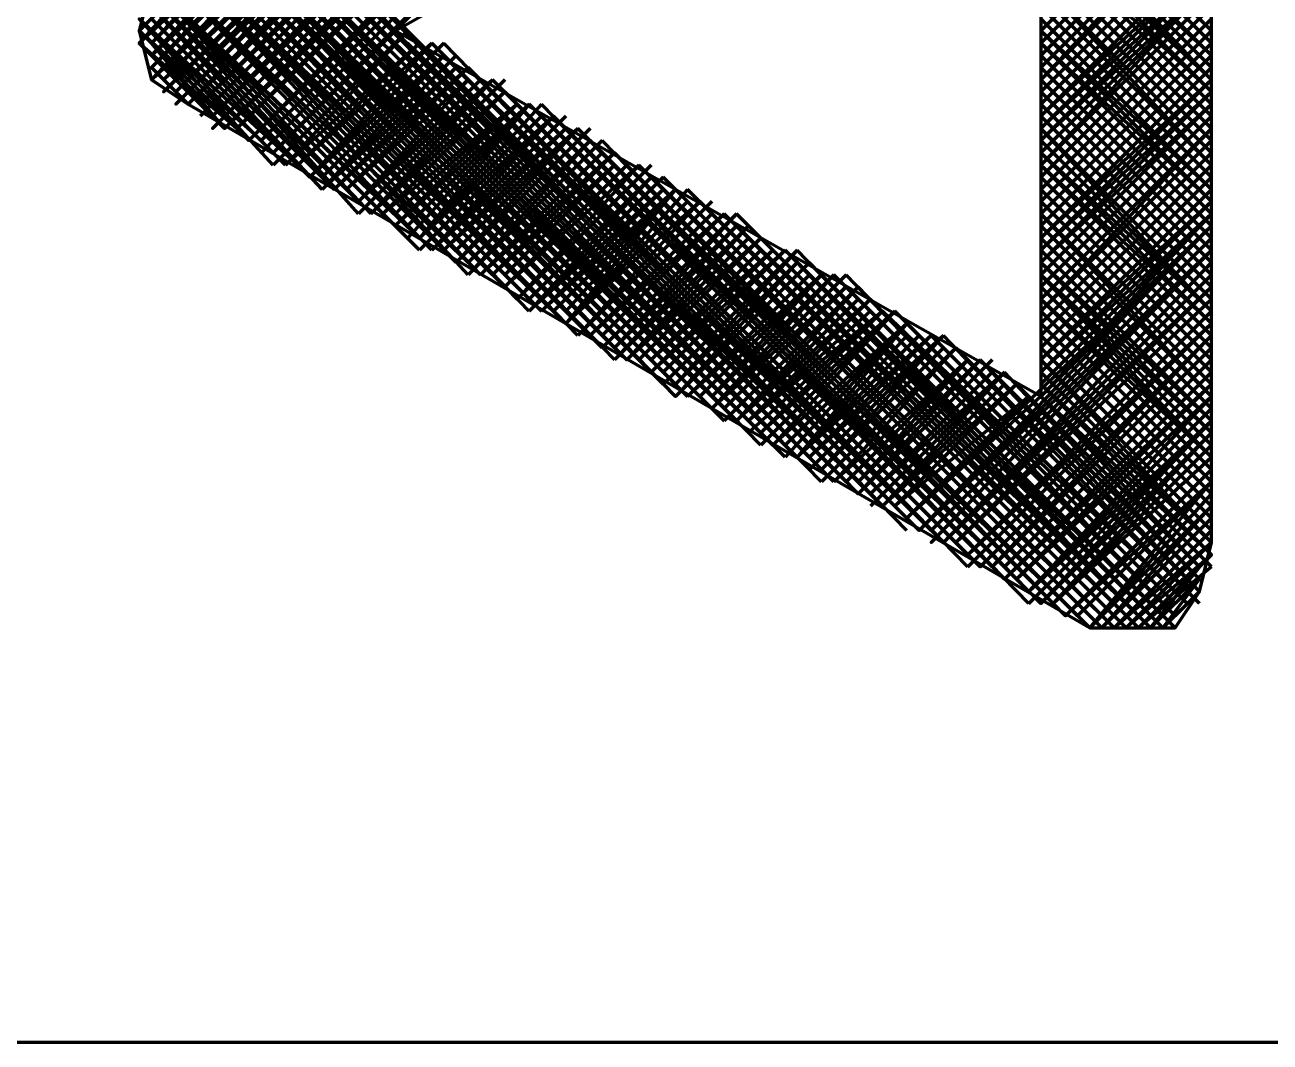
# Model space of a CAD drawing. Header units: inches. Extents: x 19 to 378, y -1 to 556.
# Drawn here: x 183.18 to 194.53, y 333.33 to 342.61 of the extents above; entities that cross this region are included whole.
import ezdxf

# ---------------------------------------------------------------- set-up
doc = ezdxf.new("R2010")
doc.units = ezdxf.units.IN
doc.layers.add('P', color=250, linetype='CONTINUOUS', lineweight=100)

msp = doc.modelspace()

# ---------------------------------------------------------------- linework, layer by layer
at = {"layer": 'P', "color": 0, "linetype": 'CONTINUOUS'}
for points in [[(168.222, 333.333), (205.889, 333.333), (205.889, 352.111), (168.222, 352.111), (168.222, 333.333)], [(194, 337.889), (194, 347.333)], [(185.444, 341.444), (186.556, 342.556), (190.889, 346.889)], [(190.778, 346.778), (185.444, 341.444), (190.778, 346.778)], [(190.444, 346.667), (185.333, 341.444)], [(190.444, 346.667), (185.333, 341.556), (190.333, 346.556), (185.333, 341.556), (190.222, 346.444)], [(190.667, 346.667), (185.444, 341.444), (190.556, 346.667)], [(190.556, 346.667), (185.444, 341.444)], [(190.222, 346.444), (185.222, 341.556), (190.111, 346.444), (185.222, 341.556), (190, 346.333)], [(189.889, 346.333), (185.111, 341.667), (189.778, 346.222), (185.111, 341.667), (189.667, 346.111)], [(189.889, 346.333), (185.222, 341.556)], [(189.667, 346.111), (185.111, 341.667), (189.556, 346.111), (185.111, 341.667), (189.444, 346)], [(189.333, 346), (185, 341.667), (189.333, 345.889)], [(189.444, 346), (185.111, 341.667)], [(189.222, 345.889), (185, 341.667), (189.111, 345.889)], [(189.111, 345.889), (185, 341.667)], [(192.444, 345.889), (192.444, 339.222), (186.556, 342.556), (192.444, 345.889)], [(189, 345.778), (184.889, 341.667), (189, 345.778)], [(188.889, 345.667), (184.889, 341.667)], [(188.889, 345.667), (184.889, 341.778), (188.778, 345.667)], [(188.778, 345.667), (184.889, 341.778), (188.667, 345.667)], [(188.556, 345.556), (184.889, 341.778), (188.556, 345.556)], [(184.889, 341.778), (188.444, 345.444), (184.778, 341.778)], [(188.111, 345.333), (184.667, 341.889), (188.111, 345.222)], [(188.333, 345.333), (184.778, 341.889), (188.333, 345.333)], [(188.222, 345.333), (184.778, 341.889), (188.222, 345.333)], [(188, 345.222), (184.667, 341.889), (188, 345.111)], [(187.889, 345.111), (184.667, 341.889), (187.778, 345.111)], [(187.778, 345.111), (184.667, 341.889), (187.667, 345), (184.667, 341.889)], [(187.556, 345), (184.556, 341.889), (187.556, 344.889)], [(187.444, 344.889), (184.556, 341.889)], [(187.222, 344.778), (184.444, 342), (187.222, 344.667)], [(187.444, 344.778), (184.556, 342), (187.333, 344.778)], [(187.222, 344.778), (184.556, 342)], [(187.111, 344.667), (184.444, 342)], [(187, 344.667), (184.444, 342.111), (187, 344.556)], [(186.889, 344.556), (184.333, 342.111), (186.778, 344.556)], [(186.889, 344.556), (184.444, 342.111)], [(186.778, 344.444), (184.333, 342.111)], [(186.667, 344.444), (184.333, 342.111), (186.667, 344.333)], [(186.556, 344.333), (184.333, 342.111), (186.444, 344.333)], [(184.333, 342.111), (186.444, 344.333), (184.333, 342.222), (186.333, 344.222)], [(186.222, 344.222), (184.333, 342.222), (186.222, 344.111)], [(186.111, 344.111), (184.333, 342.333), (186.111, 344)], [(194, 342.556), (192.444, 344.111)], [(194, 342.556), (192.444, 344.111)], [(194, 342.556), (192.444, 344.111)], [(194, 344.111), (192.444, 342.556)], [(194, 344.111), (192.444, 342.556)], [(194, 344.111), (192.444, 342.556)], [(186, 344), (184.333, 342.333), (185.889, 344)], [(184.333, 342.333), (185.889, 344), (184.333, 342.444), (185.778, 343.889)], [(194, 342.444), (192.444, 344)], [(194, 342.444), (192.444, 344)], [(194, 342.444), (192.444, 344)], [(194, 342.444), (192.444, 344)], [(194, 342.444), (192.444, 344)], [(194, 342.444), (192.444, 344)], [(194, 344), (192.444, 342.444)], [(194, 344), (192.444, 342.444)], [(194, 344), (192.444, 342.444)], [(194, 344), (192.444, 342.444)], [(194, 344), (192.444, 342.444)], [(194, 344), (192.444, 342.444)], [(185.667, 343.889), (184.333, 342.444)], [(194, 342.333), (192.444, 343.889)], [(194, 342.333), (192.444, 343.889)], [(194, 342.333), (192.444, 343.889)], [(194, 343.889), (192.444, 342.333)], [(194, 343.889), (192.444, 342.333)], [(194, 343.889), (192.444, 342.333)], [(185.667, 343.778), (184.222, 342.444), (185.667, 343.778)], [(185.556, 343.778), (184.222, 342.444), (185.444, 343.778)], [(185.444, 343.778), (184.222, 342.556), (185.333, 343.667), (184.222, 342.556)], [(190.778, 338.444), (185.444, 343.778), (190.778, 338.333), (185.444, 343.778)], [(186.556, 342.556), (185.444, 343.778)], [(186.667, 342.556), (185.444, 343.778)], [(194, 342.111), (192.444, 343.778)], [(194, 342.111), (192.444, 343.778)], [(194, 342.222), (192.444, 343.778)], [(194, 342.222), (192.444, 343.778)], [(194, 342.222), (192.444, 343.778)], [(194, 342.333), (192.444, 343.778)], [(194, 343.778), (192.444, 342.111)], [(194, 343.778), (192.444, 342.111)], [(194, 343.778), (192.444, 342.111)], [(194, 343.778), (192.444, 342.222)], [(194, 343.778), (192.444, 342.222)], [(194, 343.778), (192.444, 342.222)], [(185.222, 343.667), (190.222, 338.667), (185.333, 343.667), (190.333, 338.667)], [(190.444, 338.556), (185.333, 343.667), (190.444, 338.556)], [(190.444, 338.444), (185.333, 343.667)], [(190.556, 338.444), (185.444, 343.667), (190.667, 338.444)], [(194, 342.111), (192.444, 343.667)], [(194, 342.111), (192.444, 343.667)], [(194, 342.111), (192.444, 343.667)], [(194, 343.667), (192.444, 342.111)], [(194, 343.667), (192.444, 342.111)], [(194, 343.667), (192.444, 342.111)], [(189.667, 339), (185.111, 343.556), (189.667, 339)], [(189.778, 339), (185.111, 343.556), (189.889, 338.889)], [(189.889, 338.889), (185.111, 343.556)], [(189.889, 338.778), (185.222, 343.556), (190, 338.778)], [(190.111, 338.667), (185.222, 343.556), (190.222, 338.667)], [(194, 342), (192.444, 343.556)], [(194, 342), (192.444, 343.556)], [(194, 342.111), (192.444, 343.556)], [(194, 343.556), (192.444, 342)], [(194, 343.556), (192.444, 342)], [(194, 343.556), (192.444, 342)], [(184.889, 343.333), (188.667, 339.556), (184.889, 343.444)], [(188.778, 339.556), (184.889, 343.444), (188.889, 339.556)], [(188.889, 339.444), (184.889, 343.444), (188.889, 339.444)], [(189, 339.333), (184.889, 343.444)], [(189.111, 339.333), (185, 343.444), (189.111, 339.222), (185, 343.444), (189.222, 339.222)], [(189.333, 339.222), (185, 343.444)], [(189.444, 339.222), (185.111, 343.444), (189.444, 339.111), (185.111, 343.444), (189.556, 339)], [(189.667, 339), (185.111, 343.444)], [(194, 341.889), (192.444, 343.444)], [(194, 341.889), (192.444, 343.444)], [(194, 341.889), (192.444, 343.444)], [(194, 341.889), (192.444, 343.444)], [(194, 341.889), (192.444, 343.444)], [(194, 341.889), (192.444, 343.444)], [(194, 342), (192.444, 343.444)], [(194, 343.444), (192.444, 341.889)], [(194, 343.444), (192.444, 341.889)], [(194, 343.444), (192.444, 341.889)], [(194, 343.444), (192.444, 341.889)], [(194, 343.444), (192.444, 341.889)], [(194, 343.444), (192.444, 341.889)], [(188.111, 339.889), (184.667, 343.222), (188.111, 339.889), (184.667, 343.333)], [(188.222, 339.778), (184.778, 343.333), (188.333, 339.778)], [(188.333, 339.778), (184.778, 343.333), (188.333, 339.778)], [(188.444, 339.667), (184.778, 343.333)], [(188.556, 339.667), (184.889, 343.333), (188.556, 339.556)], [(194, 341.778), (192.444, 343.333)], [(194, 341.778), (192.444, 343.333)], [(194, 341.778), (192.444, 343.333)], [(194, 343.333), (192.444, 341.778)], [(194, 343.333), (192.444, 341.778)], [(194, 343.333), (192.444, 341.778)], [(184.667, 343.222), (184.333, 343), (184.222, 342.556), (184.333, 342.111), (184.667, 341.889)], [(187.222, 340.333), (184.556, 343.222), (187.333, 340.333)], [(187.333, 340.333), (184.556, 343.222), (187.444, 340.333)], [(187.556, 340.222), (184.556, 343.222), (187.556, 340.222), (184.667, 343.222)], [(187.667, 340.111), (184.667, 343.222), (187.778, 340.111)], [(187.778, 340), (184.667, 343.222), (187.889, 340)], [(187.889, 340), (184.667, 343.222), (188, 340)], [(194, 341.667), (192.444, 343.222)], [(194, 341.667), (192.444, 343.222)], [(194, 341.667), (192.444, 343.222)], [(194, 341.667), (192.444, 343.222)], [(194, 341.667), (192.444, 343.222)], [(194, 341.667), (192.444, 343.222)], [(194, 343.222), (192.444, 341.667)], [(194, 343.222), (192.444, 341.667)], [(194, 343.222), (192.444, 341.667)], [(194, 343.222), (192.444, 341.667)], [(194, 343.222), (192.444, 341.667)], [(194, 343.222), (192.444, 341.778)], [(186.889, 340.556), (184.444, 343.111), (187, 340.556)], [(187, 340.556), (184.444, 343.111), (187.111, 340.556)], [(187.111, 340.444), (184.444, 343.111), (187.222, 340.444)], [(194, 341.556), (192.444, 343.111)], [(194, 341.556), (192.444, 343.111)], [(194, 341.556), (192.444, 343.111)], [(194, 343.111), (192.444, 341.556)], [(194, 343.111), (192.444, 341.556)], [(194, 343.111), (192.444, 341.667)], [(186.222, 340.889), (184.333, 343), (186.333, 340.889)], [(186.444, 340.889), (184.333, 343), (186.444, 340.889)], [(186.556, 340.889), (184.333, 343)], [(186.556, 340.778), (184.333, 343), (186.667, 340.778)], [(186.778, 340.667), (184.333, 343), (186.778, 340.667)], [(186.778, 340.556), (184.333, 343)], [(194, 341.333), (192.444, 343)], [(194, 341.333), (192.444, 343)], [(194, 341.333), (192.444, 343)], [(194, 341.444), (192.444, 343)], [(194, 341.444), (192.444, 343)], [(194, 341.444), (192.444, 343)], [(194, 343), (192.444, 341.333)], [(194, 343), (192.444, 341.333)], [(194, 343), (192.444, 341.333)], [(194, 343), (192.444, 341.444)], [(194, 343), (192.444, 341.444)], [(194, 343), (192.444, 341.444)], [(194, 343), (192.444, 341.556)], [(186, 341.111), (184.333, 342.889), (186.111, 341.111)], [(186.222, 341), (184.333, 342.889), (186.222, 341)], [(194, 341.333), (192.444, 342.889)], [(194, 341.333), (192.444, 342.889)], [(194, 341.333), (192.444, 342.889)], [(194, 342.889), (192.444, 341.333)], [(194, 342.889), (192.444, 341.333)], [(194, 342.889), (192.444, 341.333)], [(184.333, 342.667), (185.778, 341.222), (184.333, 342.778), (185.889, 341.111)], [(185.889, 341.111), (184.333, 342.778), (186, 341.111)], [(194, 341.222), (192.444, 342.778)], [(194, 341.222), (192.444, 342.778)], [(194, 341.222), (192.444, 342.778)], [(194, 342.778), (192.444, 341.222)], [(194, 342.778), (192.444, 341.222)], [(194, 342.778), (192.444, 341.222)], [(185.444, 341.444), (184.222, 342.667), (185.444, 341.444)], [(185.444, 341.333), (184.222, 342.667)], [(185.556, 341.333), (184.222, 342.667), (185.667, 341.333)], [(185.667, 341.333), (184.222, 342.667)], [(194, 341.111), (192.444, 342.667)], [(194, 341.111), (192.444, 342.667)], [(194, 341.111), (192.444, 342.667)], [(194, 341.111), (192.444, 342.667)], [(194, 341.111), (192.444, 342.667)], [(194, 341.111), (192.444, 342.667)], [(194, 342.667), (192.444, 341.111)], [(194, 342.667), (192.444, 341.111)], [(194, 342.667), (192.444, 341.111)], [(194, 342.667), (192.444, 341.111)], [(194, 342.667), (192.444, 341.111)], [(194, 342.667), (192.444, 341.111)], [(185.222, 341.556), (184.222, 342.556), (185.222, 341.556)], [(185.333, 341.556), (184.222, 342.556)], [(186.667, 342.556), (185.444, 341.333)], [(186.667, 342.556), (185.444, 341.333)], [(186.667, 342.556), (185.444, 341.333)], [(186.556, 342.556), (185.444, 341.444)], [(186.667, 342.556), (185.556, 341.333)], [(186.667, 342.556), (185.556, 341.333)], [(190.889, 338.333), (186.667, 342.556)], [(194, 341), (192.444, 342.556)], [(194, 341), (192.444, 342.556)], [(194, 341.111), (192.444, 342.556)], [(194, 342.556), (192.444, 341)], [(194, 342.556), (192.444, 341)], [(194, 342.556), (192.444, 341)], [(184.889, 341.778), (184.333, 342.444), (185, 341.667), (184.222, 342.444), (185.111, 341.667)], [(185.111, 341.667), (184.222, 342.444)], [(186.778, 342.444), (185.556, 341.333)], [(186.778, 342.444), (185.556, 341.333)], [(186.778, 342.444), (185.556, 341.333)], [(186.889, 342.444), (185.667, 341.333)], [(186.889, 342.444), (185.667, 341.333)], [(186.778, 342.444), (185.667, 341.333)], [(186.778, 342.444), (185.667, 341.333)], [(186.778, 342.444), (185.667, 341.333)], [(186.778, 342.444), (185.667, 341.333)], [(186.778, 342.444), (185.667, 341.333)], [(186.778, 342.444), (185.667, 341.333)], [(186.778, 342.444), (185.667, 341.333)], [(187, 342.444), (185.778, 341.222)], [(186.889, 342.444), (185.778, 341.222)], [(186.889, 342.444), (185.778, 341.222)], [(186.889, 342.444), (185.778, 341.222)], [(191, 338.222), (186.667, 342.444)], [(191, 338.222), (186.778, 342.444)], [(191, 338.222), (186.778, 342.444)], [(191.111, 338.222), (186.889, 342.444)], [(191.222, 338.111), (187, 342.444)], [(194, 340.889), (192.444, 342.444)], [(194, 340.889), (192.444, 342.444)], [(194, 340.889), (192.444, 342.444)], [(194, 340.889), (192.444, 342.444)], [(194, 340.889), (192.444, 342.444)], [(194, 340.889), (192.444, 342.444)], [(194, 341), (192.444, 342.444)], [(194, 342.444), (192.444, 340.889)], [(194, 342.444), (192.444, 340.889)], [(194, 342.444), (192.444, 340.889)], [(194, 342.444), (192.444, 340.889)], [(194, 342.444), (192.444, 340.889)], [(194, 342.444), (192.444, 340.889)], [(184.778, 341.889), (184.333, 342.333), (184.889, 341.778)], [(187, 342.333), (185.778, 341.222)], [(187.111, 342.333), (185.889, 341.111)], [(187, 342.333), (185.889, 341.111)], [(187, 342.333), (185.889, 341.111)], [(187, 342.333), (185.889, 341.111)], [(187, 342.333), (185.889, 341.111)], [(187, 342.333), (185.889, 341.222)], [(187, 342.333), (185.889, 341.222)], [(187, 342.333), (185.889, 341.222)], [(191.222, 338.111), (187, 342.333)], [(191.222, 338), (187, 342.333)], [(194, 340.778), (192.444, 342.333)], [(194, 340.778), (192.444, 342.333)], [(194, 340.778), (192.444, 342.333)], [(194, 342.333), (192.444, 340.778)], [(194, 342.333), (192.444, 340.778)], [(194, 342.333), (192.444, 340.778)], [(184.667, 341.889), (184.333, 342.222), (184.667, 341.889)], [(187.111, 342.222), (185.889, 341.111)], [(187.111, 342.222), (185.889, 341.111)], [(187.222, 342.222), (186, 341.111)], [(187.222, 342.222), (186, 341.111)], [(187.222, 342.222), (186, 341.111)], [(187.111, 342.222), (186, 341.111)], [(187.111, 342.222), (186, 341.111)], [(187.222, 342.222), (186.111, 341.111)], [(191.333, 338), (187.111, 342.222)], [(191.444, 338), (187.222, 342.222)], [(194, 340.667), (192.444, 342.222)], [(194, 340.667), (192.444, 342.222)], [(194, 340.667), (192.444, 342.222)], [(194, 342.222), (192.444, 340.667)], [(194, 342.222), (192.444, 340.667)], [(194, 342.222), (192.444, 340.667)], [(184.667, 341.889), (184.333, 342.111)], [(187.222, 342.111), (186.111, 341.111)], [(187.222, 342.111), (186.111, 341.111)], [(187.222, 342.111), (186.111, 341.111)], [(187.222, 342.111), (186.111, 341.111)], [(187.444, 342.111), (186.222, 340.889)], [(187.444, 342.111), (186.222, 341)], [(187.333, 342.111), (186.222, 341)], [(187.333, 342.111), (186.222, 341)], [(187.333, 342.111), (186.222, 341)], [(187.333, 342.111), (186.222, 341)], [(187.333, 342.111), (186.222, 341)], [(187.222, 342.111), (186.222, 341)], [(187.222, 342.111), (186.222, 341)], [(187.556, 342.111), (186.333, 340.889)], [(187.556, 342.111), (186.333, 340.889)], [(187.444, 342.111), (186.333, 340.889)], [(187.444, 342.111), (186.333, 340.889)], [(191.556, 337.889), (187.222, 342.111)], [(191.556, 337.889), (187.222, 342.111)], [(191.556, 337.889), (187.333, 342.111)], [(191.667, 337.889), (187.444, 342.111)], [(191.778, 337.778), (187.444, 342.111)], [(194, 340.556), (192.444, 342.111)], [(194, 340.556), (192.444, 342.111)], [(194, 340.556), (192.444, 342.111)], [(194, 340.556), (192.444, 342.111)], [(194, 340.556), (192.444, 342.111)], [(194, 340.556), (192.444, 342.111)], [(194, 342.111), (192.444, 340.556)], [(194, 342.111), (192.444, 340.556)], [(194, 342.111), (192.444, 340.556)], [(194, 342.111), (192.444, 340.556)], [(194, 342.111), (192.444, 340.556)], [(194, 342.111), (192.444, 340.667)], [(187.556, 342), (186.333, 340.889)], [(187.556, 342), (186.444, 340.889)], [(187.556, 342), (186.444, 340.889)], [(187.556, 342), (186.444, 340.889)], [(187.556, 342), (186.444, 340.889)], [(187.556, 342), (186.444, 340.889)], [(187.556, 342), (186.444, 340.889)], [(187.556, 342), (186.444, 340.889)], [(191.778, 337.778), (187.556, 342)], [(191.778, 337.667), (187.556, 342)], [(194, 340.444), (192.444, 342)], [(194, 340.444), (192.444, 342)], [(194, 340.444), (192.444, 342)], [(194, 342), (192.444, 340.444)], [(194, 342), (192.444, 340.444)], [(194, 342), (192.444, 340.556)], [(184.667, 341.889), (192.889, 337.111)], [(187.667, 341.889), (186.444, 340.889)], [(187.667, 341.889), (186.444, 340.889)], [(187.667, 341.889), (186.444, 340.889)], [(187.778, 341.889), (186.556, 340.778)], [(187.778, 341.889), (186.556, 340.778)], [(187.778, 341.889), (186.556, 340.778)], [(187.667, 341.889), (186.556, 340.778)], [(187.667, 341.889), (186.556, 340.889)], [(187.778, 341.889), (186.667, 340.667)], [(187.778, 341.889), (186.667, 340.778)], [(187.778, 341.889), (186.667, 340.778)], [(187.778, 341.889), (186.667, 340.778)], [(187.778, 341.889), (186.667, 340.778)], [(187.889, 341.889), (186.778, 340.667)], [(187.889, 341.889), (186.778, 340.667)], [(187.778, 341.889), (186.778, 340.667)], [(187.778, 341.889), (186.778, 340.667)], [(191.889, 337.667), (187.667, 341.889)], [(192, 337.667), (187.778, 341.889)], [(192.111, 337.667), (187.778, 341.889)], [(192.111, 337.667), (187.778, 341.889)], [(192.111, 337.556), (187.889, 341.889)], [(194, 340.333), (192.444, 341.889)], [(194, 340.333), (192.444, 341.889)], [(194, 340.333), (192.444, 341.889)], [(194, 340.333), (192.444, 341.889)], [(194, 340.333), (192.444, 341.889)], [(194, 340.333), (192.444, 341.889)], [(194, 341.889), (192.444, 340.333)], [(194, 341.889), (192.444, 340.333)], [(194, 341.889), (192.444, 340.333)], [(194, 341.889), (192.444, 340.333)], [(194, 341.889), (192.444, 340.333)], [(194, 341.889), (192.444, 340.333)], [(194, 341.889), (192.444, 340.444)], [(188, 341.778), (186.778, 340.556)], [(188, 341.778), (186.778, 340.667)], [(188, 341.778), (186.778, 340.667)], [(187.889, 341.778), (186.778, 340.667)], [(187.889, 341.778), (186.778, 340.667)], [(188.111, 341.778), (186.889, 340.556)], [(188.111, 341.778), (186.889, 340.556)], [(188, 341.778), (186.889, 340.556)], [(188, 341.778), (186.889, 340.556)], [(192.222, 337.556), (188, 341.778)], [(192.333, 337.444), (188, 341.778)], [(194, 340.222), (192.444, 341.778)], [(194, 340.222), (192.444, 341.778)], [(194, 340.222), (192.444, 341.778)], [(194, 341.778), (192.444, 340.222)], [(194, 341.778), (192.444, 340.222)], [(194, 341.778), (192.444, 340.222)], [(188.111, 341.667), (186.889, 340.556)], [(188.222, 341.667), (187, 340.556)], [(188.222, 341.667), (187, 340.556)], [(188.222, 341.667), (187, 340.556)], [(188.111, 341.667), (187, 340.556)], [(188.111, 341.667), (187, 340.556)], [(188.111, 341.667), (187, 340.556)], [(188.111, 341.667), (187, 340.556)], [(188.111, 341.667), (187, 340.556)], [(188.111, 341.667), (187, 340.556)], [(188.111, 341.667), (187, 340.556)], [(188.333, 341.667), (187.111, 340.444)], [(188.333, 341.667), (187.111, 340.444)], [(188.333, 341.667), (187.111, 340.444)], [(188.222, 341.667), (187.111, 340.444)], [(188.222, 341.667), (187.111, 340.556)], [(192.333, 337.444), (188.111, 341.667)], [(192.333, 337.333), (188.111, 341.667)], [(192.444, 337.333), (188.222, 341.667)], [(192.556, 337.333), (188.222, 341.667)], [(194, 340), (192.444, 341.667)], [(194, 340), (192.444, 341.667)], [(194, 340), (192.444, 341.667)], [(194, 340.111), (192.444, 341.667)], [(194, 340.111), (192.444, 341.667)], [(194, 340.111), (192.444, 341.667)], [(194, 341.667), (192.444, 340)], [(194, 341.667), (192.444, 340)], [(194, 341.667), (192.444, 340)], [(194, 341.667), (192.444, 340.111)], [(194, 341.667), (192.444, 340.111)], [(194, 341.667), (192.444, 340.111)], [(188.444, 341.556), (187.222, 340.333)], [(188.444, 341.556), (187.222, 340.333)], [(188.333, 341.556), (187.222, 340.333)], [(188.333, 341.556), (187.222, 340.333)], [(188.333, 341.556), (187.222, 340.333)], [(188.333, 341.556), (187.222, 340.444)], [(188.333, 341.556), (187.222, 340.444)], [(188.333, 341.556), (187.222, 340.444)], [(188.333, 341.556), (187.222, 340.444)], [(192.556, 337.333), (188.333, 341.556)], [(192.556, 337.333), (188.333, 341.556)], [(192.667, 337.222), (188.444, 341.556)], [(194, 340), (192.444, 341.556)], [(194, 340), (192.444, 341.556)], [(194, 340), (192.444, 341.556)], [(194, 341.556), (192.444, 340)], [(194, 341.556), (192.444, 340)], [(194, 341.556), (192.444, 340)], [(188.556, 341.444), (187.333, 340.333)], [(188.556, 341.444), (187.333, 340.333)], [(188.556, 341.444), (187.333, 340.333)], [(188.444, 341.444), (187.333, 340.333)], [(188.444, 341.444), (187.333, 340.333)], [(188.556, 341.444), (187.444, 340.333)], [(188.556, 341.444), (187.444, 340.333)], [(188.556, 341.444), (187.444, 340.333)], [(188.556, 341.333), (187.444, 340.333)], [(188.556, 341.333), (187.444, 340.333)], [(188.778, 341.333), (187.556, 340.222)], [(188.778, 341.333), (187.556, 340.222)], [(188.778, 341.333), (187.556, 340.222)], [(188.667, 341.333), (187.556, 340.222)], [(188.667, 341.333), (187.556, 340.222)], [(188.667, 341.333), (187.556, 340.222)], [(188.667, 341.333), (187.556, 340.222)], [(188.667, 341.333), (187.556, 340.222)], [(188.556, 341.333), (187.556, 340.333)], [(188.556, 341.333), (187.556, 340.333)], [(188.889, 341.333), (187.667, 340.111)], [(188.889, 341.333), (187.667, 340.111)], [(188.889, 341.333), (187.667, 340.111)], [(188.778, 341.333), (187.667, 340.111)], [(188.778, 341.333), (187.667, 340.111)], [(192.778, 337.222), (188.556, 341.444)], [(192.889, 337.111), (188.556, 341.444)], [(192.889, 337.111), (188.556, 341.333)], [(192.889, 337.111), (188.667, 341.333)], [(193, 337.111), (188.778, 341.333)], [(193, 337.111), (188.778, 341.333)], [(194, 339.889), (192.444, 341.444)], [(194, 339.889), (192.444, 341.444)], [(194, 340), (192.444, 341.444)], [(194, 341.444), (192.444, 339.889)], [(194, 341.444), (192.444, 339.889)], [(194, 341.444), (192.444, 339.889)], [(194, 339.778), (192.444, 341.333)], [(194, 339.778), (192.444, 341.333)], [(194, 339.778), (192.444, 341.333)], [(194, 339.778), (192.444, 341.333)], [(194, 339.778), (192.444, 341.333)], [(194, 339.778), (192.444, 341.333)], [(194, 339.889), (192.444, 341.333)], [(194, 341.333), (192.444, 339.778)], [(194, 341.333), (192.444, 339.778)], [(194, 341.333), (192.444, 339.778)], [(194, 341.333), (192.444, 339.778)], [(194, 341.333), (192.444, 339.778)], [(194, 341.333), (192.444, 339.778)], [(189, 341.222), (187.778, 340)], [(189, 341.222), (187.778, 340)], [(188.889, 341.222), (187.778, 340)], [(188.889, 341.222), (187.778, 340)], [(188.889, 341.222), (187.778, 340.111)], [(188.889, 341.222), (187.778, 340.111)], [(188.889, 341.222), (187.778, 340.111)], [(188.889, 341.222), (187.778, 340.111)], [(193, 337.111), (188.889, 341.222)], [(193.111, 337.111), (188.889, 341.222)], [(193.111, 337.111), (189, 341.222)], [(194, 339.667), (192.444, 341.222)], [(194, 339.667), (192.444, 341.222)], [(194, 339.667), (192.444, 341.222)], [(194, 341.222), (192.444, 339.667)], [(194, 341.222), (192.444, 339.667)], [(194, 341.222), (192.444, 339.667)], [(189, 341.111), (187.778, 340)], [(189.111, 341.111), (187.889, 340)], [(189.111, 341.111), (187.889, 340)], [(189.111, 341.111), (187.889, 340)], [(189, 341.111), (187.889, 340)], [(189, 341.111), (187.889, 340)], [(189.111, 341.111), (188, 340)], [(189.111, 341.111), (188, 340)], [(189.111, 341.111), (188, 340)], [(189.111, 341.111), (188, 340)], [(189.111, 341.111), (188, 340)], [(189.222, 341.111), (188.111, 339.889)], [(189.222, 341.111), (188.111, 339.889)], [(189.222, 341.111), (188.111, 339.889)], [(189.222, 341.111), (188.111, 339.889)], [(189.111, 341.111), (188.111, 339.889)], [(189.111, 341.111), (188.111, 340)], [(193.111, 337.111), (189.111, 341.111)], [(193.111, 337.111), (189.111, 341.111)], [(193.111, 337.111), (189.111, 341.111)], [(193.222, 337.111), (189.222, 341.111)], [(194, 339.556), (192.444, 341.111)], [(194, 339.556), (192.444, 341.111)], [(194, 339.556), (192.444, 341.111)], [(194, 339.556), (192.444, 341.111)], [(194, 339.556), (192.444, 341.111)], [(194, 339.556), (192.444, 341.111)], [(194, 341.111), (192.444, 339.556)], [(194, 341.111), (192.444, 339.556)], [(194, 341.111), (192.444, 339.556)], [(194, 341.111), (192.444, 339.556)], [(194, 341.111), (192.444, 339.556)], [(194, 341.111), (192.444, 339.556)], [(189.333, 341), (188.111, 339.889)], [(189.333, 341), (188.111, 339.889)], [(189.333, 341), (188.111, 339.889)], [(189.222, 341), (188.111, 339.889)], [(189.444, 341), (188.222, 339.778)], [(189.444, 341), (188.222, 339.778)], [(189.333, 341), (188.222, 339.778)], [(189.333, 341), (188.222, 339.778)], [(193.222, 337.111), (189.333, 341)], [(193.222, 337.111), (189.333, 341)], [(194, 339.444), (192.444, 341)], [(194, 339.444), (192.444, 341)], [(194, 339.444), (192.444, 341)], [(194, 341), (192.444, 339.444)], [(194, 341), (192.444, 339.444)], [(194, 341), (192.444, 339.556)], [(189.556, 340.889), (188.333, 339.778)], [(189.556, 340.889), (188.333, 339.778)], [(189.556, 340.889), (188.333, 339.778)], [(189.444, 340.889), (188.333, 339.778)], [(189.444, 340.889), (188.333, 339.778)], [(189.444, 340.889), (188.333, 339.778)], [(189.444, 340.889), (188.333, 339.778)], [(189.444, 340.889), (188.333, 339.778)], [(189.444, 340.889), (188.333, 339.778)], [(189.444, 340.889), (188.333, 339.778)], [(189.667, 340.889), (188.444, 339.667)], [(189.667, 340.889), (188.444, 339.667)], [(189.667, 340.889), (188.444, 339.667)], [(189.556, 340.889), (188.444, 339.778)], [(189.556, 340.889), (188.444, 339.778)], [(189.667, 340.889), (188.556, 339.667)], [(189.667, 340.889), (188.556, 339.667)], [(193.333, 337.111), (189.444, 340.889)], [(193.333, 337.111), (189.444, 340.889)], [(193.333, 337.111), (189.556, 340.889)], [(193.333, 337.111), (189.556, 340.889)], [(193.444, 337.111), (189.667, 340.889)], [(194, 339.222), (192.444, 340.889)], [(194, 339.222), (192.444, 340.889)], [(194, 339.222), (192.444, 340.889)], [(194, 339.333), (192.444, 340.889)], [(194, 339.333), (192.444, 340.889)], [(194, 339.333), (192.444, 340.889)], [(194, 340.889), (192.444, 339.222)], [(194, 340.889), (192.444, 339.222)], [(194, 340.889), (192.444, 339.333)], [(194, 340.889), (192.444, 339.333)], [(194, 340.889), (192.444, 339.333)], [(194, 340.889), (192.444, 339.444)], [(189.778, 340.778), (188.556, 339.556)], [(189.778, 340.778), (188.556, 339.556)], [(189.778, 340.778), (188.556, 339.556)], [(189.667, 340.778), (188.556, 339.556)], [(189.667, 340.778), (188.556, 339.667)], [(189.667, 340.778), (188.556, 339.667)], [(189.667, 340.778), (188.556, 339.667)], [(189.667, 340.778), (188.556, 339.667)], [(189.778, 340.778), (188.667, 339.556)], [(193.444, 337.111), (189.667, 340.778)], [(193.444, 337.111), (189.778, 340.778)], [(191.333, 338), (194, 340.778), (191.222, 338.111)], [(194, 340.778), (192.444, 339.222), (191.222, 338.111)], [(194, 339.222), (192.444, 340.778)], [(194, 339.222), (192.444, 340.778)], [(194, 339.222), (192.444, 340.778)], [(194, 340.778), (192.444, 339.222)], [(189.889, 340.667), (188.667, 339.556)], [(189.889, 340.667), (188.667, 339.556)], [(189.778, 340.667), (188.667, 339.556)], [(189.889, 340.667), (188.778, 339.556)], [(189.889, 340.667), (188.778, 339.556)], [(189.889, 340.667), (188.778, 339.556)], [(189.889, 340.667), (188.778, 339.556)], [(189.889, 340.667), (188.778, 339.556)], [(193.444, 337.111), (189.889, 340.667)], [(193.444, 337.111), (189.889, 340.667)], [(194, 340.556), (191.333, 338), (194, 340.667), (191.333, 338), (194, 340.667)], [(194, 339.111), (192.444, 340.667)], [(194, 339.111), (192.444, 340.667)], [(194, 339.111), (192.444, 340.667)], [(190.111, 340.556), (188.889, 339.444)], [(190.111, 340.556), (188.889, 339.444)], [(190.111, 340.556), (188.889, 339.444)], [(190, 340.556), (188.889, 339.444)], [(190, 340.556), (188.889, 339.444)], [(190, 340.556), (188.889, 339.444)], [(190, 340.556), (188.889, 339.556)], [(190, 340.556), (188.889, 339.556)], [(189.889, 340.556), (188.889, 339.556)], [(189.889, 340.556), (188.889, 339.556)], [(190.222, 340.556), (189, 339.333)], [(190.222, 340.556), (189, 339.333)], [(190.222, 340.556), (189, 339.333)], [(190.111, 340.556), (189, 339.444)], [(190.111, 340.556), (189, 339.444)], [(190.222, 340.556), (189.111, 339.333)], [(190.222, 340.556), (189.111, 339.333)], [(193.444, 337.111), (189.889, 340.556)], [(193.444, 337.111), (190, 340.556)], [(193.444, 337.111), (190.111, 340.556)], [(193.556, 337.111), (190.111, 340.556)], [(193.556, 337.111), (190.222, 340.556)], [(194, 340.556), (191.444, 337.889), (194, 340.556), (191.444, 338), (194, 340.556), (191.444, 338)], [(194, 339), (192.444, 340.556)], [(194, 339), (192.444, 340.556)], [(194, 339), (192.444, 340.556)], [(194, 339), (192.444, 340.556)], [(194, 339), (192.444, 340.556)], [(194, 339), (192.444, 340.556)], [(190.333, 340.444), (189.111, 339.222)], [(190.333, 340.444), (189.111, 339.222)], [(190.333, 340.444), (189.111, 339.222)], [(190.222, 340.444), (189.111, 339.222)], [(190.222, 340.444), (189.111, 339.222)], [(190.222, 340.444), (189.111, 339.333)], [(190.222, 340.444), (189.111, 339.333)], [(190.222, 340.444), (189.111, 339.333)], [(193.556, 337.111), (190.222, 340.444)], [(193.556, 337.111), (190.333, 340.444)], [(194, 340.444), (191.556, 337.889), (194, 340.444), (191.556, 337.889)], [(194, 338.889), (192.444, 340.444)], [(194, 338.889), (192.444, 340.444)], [(194, 339), (192.444, 340.444)], [(190.444, 340.333), (189.222, 339.222)], [(190.444, 340.333), (189.222, 339.222)], [(190.333, 340.333), (189.222, 339.222)], [(190.333, 340.333), (189.222, 339.222)], [(190.444, 340.333), (189.333, 339.222)], [(190.444, 340.333), (189.333, 339.222)], [(190.444, 340.333), (189.333, 339.222)], [(190.444, 340.333), (189.333, 339.222)], [(190.444, 340.333), (189.333, 339.222)], [(190.667, 340.333), (189.444, 339.111)], [(190.556, 340.333), (189.444, 339.111)], [(190.556, 340.333), (189.444, 339.111)], [(190.556, 340.333), (189.444, 339.111)], [(190.556, 340.333), (189.444, 339.111)], [(190.556, 340.333), (189.444, 339.222)], [(190.444, 340.333), (189.444, 339.222)], [(190.444, 340.333), (189.444, 339.222)], [(193.667, 337.111), (190.333, 340.333)], [(193.667, 337.111), (190.444, 340.333)], [(193.667, 337.111), (190.444, 340.333)], [(193.667, 337.222), (190.556, 340.333)], [(193.667, 337.222), (190.667, 340.333)], [(194, 340.222), (191.556, 337.889), (194, 340.333), (191.556, 337.889), (194, 340.333)], [(191.556, 337.889), (194, 340.333), (191.556, 337.889), (194, 340.333)], [(194, 338.667), (192.444, 340.333)], [(194, 338.667), (192.444, 340.333)], [(194, 338.778), (192.444, 340.333)], [(194, 338.778), (192.444, 340.333)], [(194, 338.778), (192.444, 340.333)], [(194, 338.889), (192.444, 340.333)], [(190.667, 340.222), (189.444, 339.111)], [(190.667, 340.222), (189.444, 339.111)], [(190.778, 340.222), (189.556, 339)], [(190.778, 340.222), (189.556, 339)], [(190.778, 340.222), (189.556, 339)], [(190.667, 340.222), (189.556, 339.111)], [(190.667, 340.222), (189.556, 339.111)], [(190.778, 340.222), (189.667, 339)], [(193.667, 337.222), (190.667, 340.222)], [(193.667, 337.222), (190.778, 340.222)], [(194, 340.111), (191.667, 337.889), (194, 340.111), (191.667, 337.889), (194, 340.222), (191.667, 337.889)], [(194, 338.667), (192.444, 340.222)], [(194, 338.667), (192.444, 340.222)], [(194, 338.667), (192.444, 340.222)], [(190.889, 340.111), (189.667, 339)], [(190.889, 340.111), (189.667, 339)], [(190.778, 340.111), (189.667, 339)], [(190.778, 340.111), (189.667, 339)], [(190.778, 340.111), (189.667, 339)], [(190.778, 340.111), (189.667, 339)], [(190.778, 340.111), (189.667, 339)], [(190.778, 340.111), (189.667, 339)], [(190.889, 340.111), (189.778, 339)], [(193.667, 337.222), (190.778, 340.111)], [(193.667, 337.222), (190.889, 340.111)], [(194, 338.556), (192.444, 340.111)], [(194, 338.556), (192.444, 340.111)], [(194, 338.556), (192.444, 340.111)], [(194, 338.667), (192.444, 340.111)], [(191, 340), (189.778, 338.889)], [(191, 340), (189.778, 339)], [(190.889, 340), (189.778, 339)], [(190.889, 340), (189.778, 339)], [(191.111, 340), (189.889, 338.778)], [(191.111, 340), (189.889, 338.778)], [(191.111, 340), (189.889, 338.889)], [(191, 340), (189.889, 338.889)], [(191, 340), (189.889, 338.889)], [(191, 340), (189.889, 338.889)], [(191, 340), (189.889, 338.889)], [(191, 340), (189.889, 338.889)], [(191, 340), (189.889, 338.889)], [(191, 340), (189.889, 338.889)], [(191.111, 340), (190, 338.778)], [(191.111, 340), (190, 338.778)], [(193.667, 337.222), (190.889, 340)], [(193.667, 337.333), (191, 340)], [(193.778, 337.333), (191, 340)], [(193.778, 337.333), (191.111, 340)], [(193.778, 337.333), (191.111, 340)], [(194, 340), (191.778, 337.778), (194, 340), (191.778, 337.778), (194, 340), (191.778, 337.778), (194, 340)], [(194, 338.444), (192.444, 340)], [(194, 338.444), (192.444, 340)], [(194, 338.444), (192.444, 340)], [(194, 338.444), (192.444, 340)], [(194, 338.444), (192.444, 340)], [(194, 338.444), (192.444, 340)], [(191.222, 339.889), (190, 338.778)], [(191.222, 339.889), (190, 338.778)], [(191.222, 339.889), (190, 338.778)], [(191.222, 339.889), (190.111, 338.667)], [(191.222, 339.889), (190.111, 338.667)], [(191.222, 339.889), (190.111, 338.667)], [(191.222, 339.889), (190.111, 338.667)], [(191.222, 339.889), (190.111, 338.778)], [(191.222, 339.889), (190.222, 338.667)], [(193.778, 337.333), (191.222, 339.889)], [(193.778, 337.333), (191.222, 339.889)], [(191.778, 337.667), (194, 339.889), (191.778, 337.778), (194, 339.889)], [(194, 338.333), (192.444, 339.889)], [(194, 338.333), (192.444, 339.889)], [(194, 338.333), (192.444, 339.889)], [(191.444, 339.778), (190.222, 338.667)], [(191.444, 339.778), (190.222, 338.667)], [(191.333, 339.778), (190.222, 338.667)], [(191.333, 339.778), (190.222, 338.667)], [(191.333, 339.778), (190.222, 338.667)], [(191.333, 339.778), (190.222, 338.667)], [(191.333, 339.778), (190.222, 338.667)], [(191.222, 339.778), (190.222, 338.667)], [(191.556, 339.778), (190.333, 338.556)], [(191.556, 339.778), (190.333, 338.667)], [(191.556, 339.778), (190.333, 338.667)], [(191.444, 339.778), (190.333, 338.667)], [(191.444, 339.778), (190.333, 338.667)], [(191.556, 339.778), (190.444, 338.556)], [(191.556, 339.778), (190.444, 338.556)], [(191.556, 339.778), (190.444, 338.556)], [(191.556, 339.778), (190.444, 338.556)], [(193.778, 337.333), (191.333, 339.778)], [(193.889, 337.333), (191.444, 339.778)], [(193.889, 337.333), (191.444, 339.778)], [(193.889, 337.333), (191.556, 339.778)], [(192, 337.667), (194, 339.778), (191.889, 337.667), (194, 339.778)], [(194, 339.778), (191.889, 337.667), (194, 339.778), (191.889, 337.667)], [(194, 338.222), (192.444, 339.778)], [(194, 338.222), (192.444, 339.778)], [(194, 338.222), (192.444, 339.778)], [(194, 338.222), (192.444, 339.778)], [(194, 338.222), (192.444, 339.778)], [(194, 338.222), (192.444, 339.778)], [(191.667, 339.667), (190.444, 338.444)], [(191.667, 339.667), (190.444, 338.444)], [(191.667, 339.667), (190.444, 338.444)], [(191.556, 339.667), (190.444, 338.556)], [(191.556, 339.667), (190.444, 338.556)], [(191.556, 339.667), (190.444, 338.556)], [(191.667, 339.667), (190.556, 338.444)], [(191.667, 339.667), (190.556, 338.444)], [(193.889, 337.333), (191.556, 339.667)], [(193.889, 337.444), (191.667, 339.667)], [(193.889, 337.444), (191.667, 339.667)], [(194, 339.667), (192, 337.667), (194, 339.667), (192, 337.667), (194, 339.667)], [(194, 338.111), (192.444, 339.667)], [(194, 338.111), (192.444, 339.667)], [(194, 338.111), (192.444, 339.667)], [(191.778, 339.556), (190.556, 338.444)], [(191.778, 339.556), (190.556, 338.444)], [(191.778, 339.556), (190.556, 338.444)], [(191.778, 339.556), (190.667, 338.444)], [(191.778, 339.556), (190.667, 338.444)], [(191.778, 339.556), (190.667, 338.444)], [(191.778, 339.556), (190.667, 338.444)], [(191.778, 339.556), (190.667, 338.444)], [(192, 339.556), (190.778, 338.333)], [(192, 339.556), (190.778, 338.333)], [(191.889, 339.556), (190.778, 338.333)], [(191.889, 339.556), (190.778, 338.333)], [(191.889, 339.556), (190.778, 338.333)], [(191.889, 339.556), (190.778, 338.444)], [(191.889, 339.556), (190.778, 338.444)], [(191.778, 339.556), (190.778, 338.444)], [(191.778, 339.556), (190.778, 338.444)], [(193.889, 337.444), (191.778, 339.556)], [(193.889, 337.444), (191.778, 339.556)], [(193.889, 337.444), (191.889, 339.556)], [(193.889, 337.556), (191.889, 339.556)], [(192.111, 337.667), (194, 339.556), (192.111, 337.667), (194, 339.556)], [(194, 339.556), (192.111, 337.667), (194, 339.556), (192.111, 337.667)], [(194, 337.889), (192.444, 339.556)], [(194, 337.889), (192.444, 339.556)], [(194, 337.889), (192.444, 339.556)], [(194, 338), (192.444, 339.556)], [(194, 338), (192.444, 339.556)], [(194, 338), (192.444, 339.556)], [(192.111, 339.444), (190.889, 338.222)], [(192.111, 339.444), (190.889, 338.222)], [(192.111, 339.444), (190.889, 338.333)], [(192, 339.444), (190.889, 338.333)], [(192, 339.444), (190.889, 338.333)], [(192.111, 339.444), (191, 338.222)], [(192.111, 339.444), (191, 338.222)], [(192.111, 339.444), (191, 338.222)], [(193.889, 337.556), (192, 339.444)], [(193.889, 337.556), (192.111, 339.444)], [(194, 339.333), (192.222, 337.556), (194, 339.333), (192.111, 337.556), (194, 339.444), (192.111, 337.556), (194, 339.444)], [(194, 337.889), (192.444, 339.444)], [(194, 337.889), (192.444, 339.444)], [(194, 337.889), (192.444, 339.444)], [(192.222, 339.333), (191, 338.222)], [(192.222, 339.333), (191, 338.222)], [(192.222, 339.333), (191, 338.222)], [(192.111, 339.333), (191, 338.222)], [(192.111, 339.333), (191, 338.222)], [(192.111, 339.333), (191, 338.222)], [(192.111, 339.333), (191, 338.222)], [(192.222, 339.333), (191.111, 338.222)], [(192.222, 339.333), (191.111, 338.222)], [(193.889, 337.556), (192.111, 339.333)], [(193.889, 337.667), (192.222, 339.333)], [(193.889, 337.667), (192.222, 339.333)], [(194, 337.778), (192.444, 339.333)], [(194, 337.778), (192.444, 339.333)], [(194, 337.889), (192.444, 339.333)], [(192.333, 339.222), (191.111, 338.222)], [(192.333, 339.222), (191.111, 338.222)], [(192.333, 339.222), (191.111, 338.222)], [(192.333, 339.222), (191.222, 338.111)], [(192.333, 339.222), (191.222, 338.111)], [(192.333, 339.222), (191.222, 338.111)], [(192.333, 339.222), (191.222, 338.111)], [(192.333, 339.222), (191.222, 338.111)], [(192.333, 339.222), (191.222, 338.111)], [(192.333, 339.222), (191.222, 338.111)], [(192.333, 337.444), (194, 339.222), (192.222, 337.556), (194, 339.222)], [(193.889, 337.667), (192.333, 339.222)], [(193.889, 337.667), (192.333, 339.222)], [(194, 339.111), (192.333, 337.444), (194, 339.111), (192.333, 337.444), (194, 339.222), (192.333, 337.444), (194, 339.222)], [(193.889, 337.667), (192.444, 339.222)], [(193.889, 337.667), (192.444, 339.222)], [(193.889, 337.667), (192.444, 339.222)], [(194, 337.667), (192.444, 339.222)], [(194, 337.778), (192.444, 339.222)], [(192.333, 337.333), (194, 339), (192.333, 337.444), (194, 339)], [(194, 339), (192.444, 337.333), (194, 339), (192.444, 337.333)], [(194, 338.778), (192.556, 337.333), (194, 338.889), (192.444, 337.333), (194, 338.889)], [(194, 338.667), (192.556, 337.333), (194, 338.778), (192.556, 337.333)], [(194, 338.667), (192.556, 337.333), (194, 338.667), (192.556, 337.333), (194, 338.667), (192.556, 337.333)], [(194, 338.444), (192.778, 337.222), (194, 338.444), (192.667, 337.222), (194, 338.556), (192.667, 337.222), (194, 338.556), (192.667, 337.222)], [(192.889, 337.111), (194, 338.444), (192.778, 337.222), (194, 338.444)], [(194, 338.222), (192.889, 337.111), (194, 338.222), (192.889, 337.111), (194, 338.333), (192.889, 337.111), (194, 338.333)], [(194, 338.111), (193, 337.111), (194, 338.111), (193, 337.111), (194, 338.222), (192.889, 337.111), (194, 338.222)], [(194, 337.889), (193.111, 337.111), (194, 338), (193.111, 337.111), (194, 338)], [(192.889, 337.111), (193.222, 337.111), (193.667, 337.111), (193.889, 337.444), (194, 337.889)], [(194, 337.889), (193.111, 337.111), (194, 337.889), (193.111, 337.111)], [(194, 337.778), (193.222, 337.111), (194, 337.889), (193.222, 337.111)], [(194, 337.667), (193.333, 337.111), (194, 337.778), (193.333, 337.111)], [(193.444, 337.111), (193.889, 337.667), (193.444, 337.111), (193.889, 337.667)], [(193.889, 337.444), (193.556, 337.111), (193.889, 337.556), (193.444, 337.111)], [(193.889, 337.444), (193.667, 337.222)]]:
    msp.add_lwpolyline(points, dxfattribs=at)

doc.saveas('drawing.dxf')
